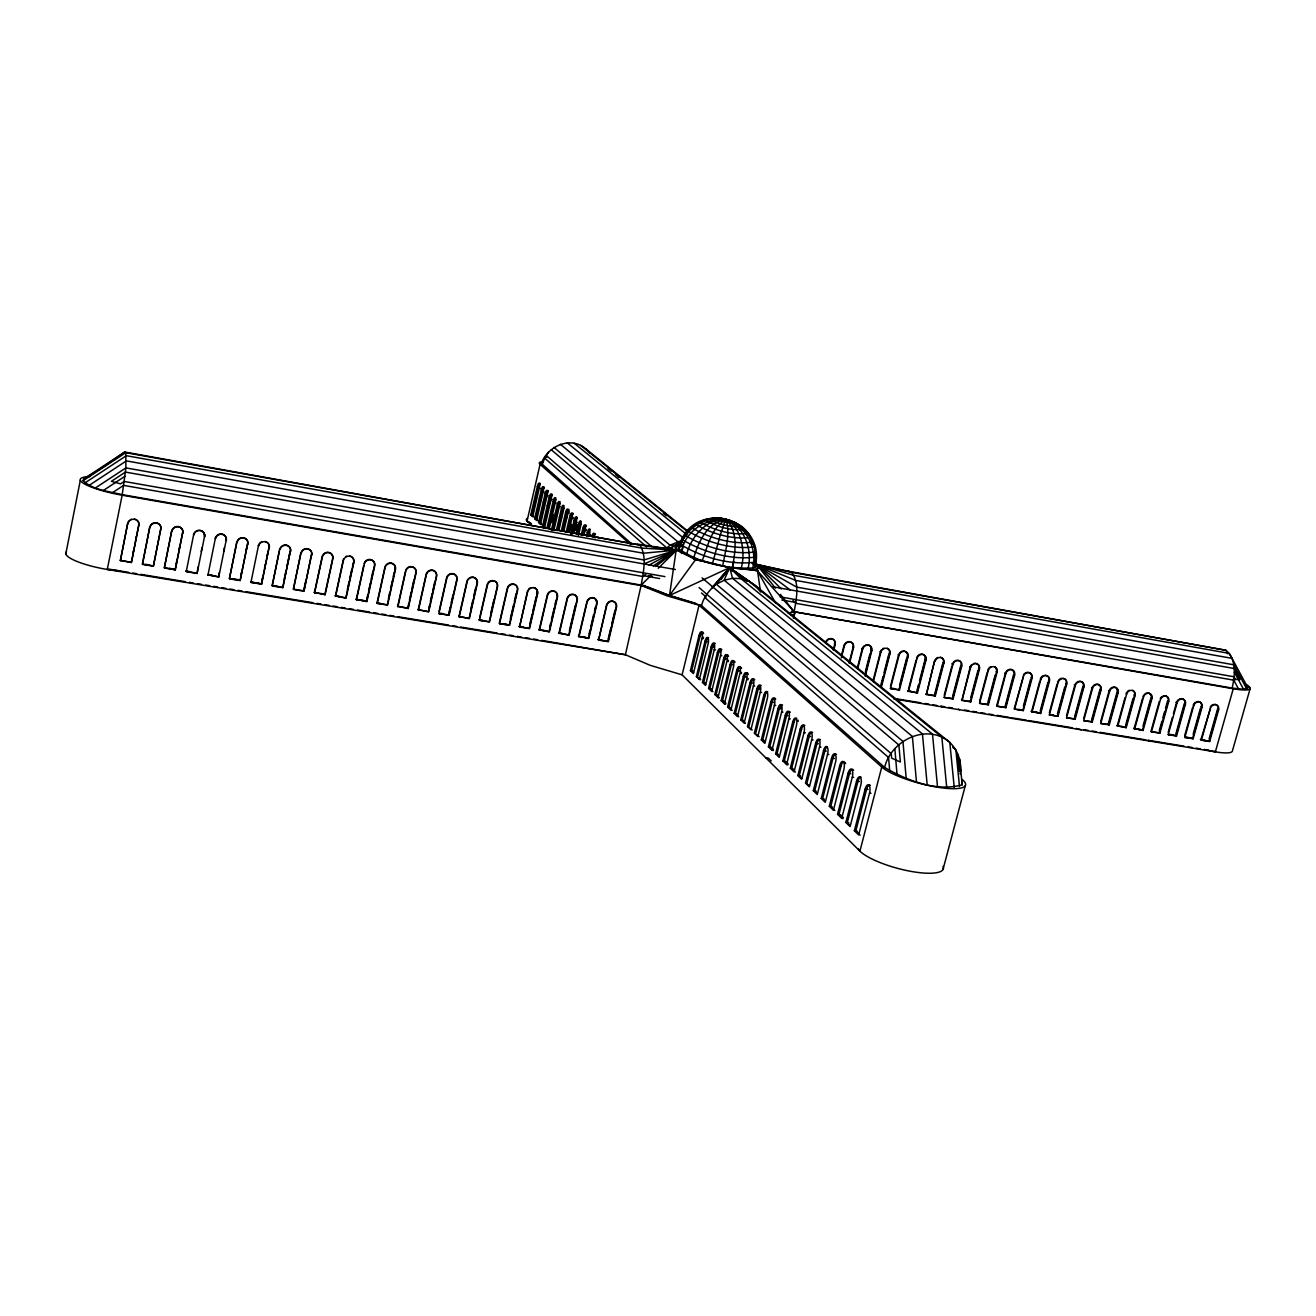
<?xml version="1.0" encoding="UTF-8"?>
<svg xmlns="http://www.w3.org/2000/svg" width="1316" height="1316" viewBox="0 0 1316 1316"><rect width="100%" height="100%" fill="white"/><g stroke="black" fill="none" stroke-linecap="round" stroke-linejoin="round"><path stroke-width="1.5" d="M962.16 782.214L962.21 784.78C936.679 792.133 907.037 780.503 884.648 767.475L701.51 605.607L669.499 595.523L677.049 544.166L683.185 545.104M753.229 562.804L756.667 564.482L788.597 571.292L1225.92 650.285C1236.76 659.3 1235 675.766 1232.121 688.087L1233.257 688.761A33.657 5.527 15.5 0 0 1246.153 684.435M755.039 567.114C767.968 517.451 691.377 496.79 678.809 547.571M754.677 565.206L755.812 555.204L754.282 545.317L751.765 543.294M943.046 866.339A44.563 11.564 15.2 0 1 910.688 871.324A44.563 11.564 15.2 0 1 859.924 851.139L682.116 674.845L650.252 665.337L625.38 654.743L107.27 569.466L122.141 495.194L125.908 467.904L125.777 452.671L124.757 452.013L83.665 478.991L83.089 480.718C93.37 490.194 108.833 491.279 121.911 494.602L645.547 585.85M748.014 568.808C752.785 549.446 744.33 525.446 724.277 518.784M960.104 773.923C962.292 762.523 957.999 750.465 949.79 742.372L755.598 585.768L729.623 567.64L695.588 559.629L692.644 557.803M752.62 568.364C758.296 546.847 744.001 522.452 721.793 518.307C692.496 516.875 733.292 529.18 739.839 526.351L733.9 522.748M741.089 568.496C747.027 549.381 739.016 513.059 712.894 519.228M732.469 567.41C735.266 551.865 738.523 531.73 726.119 519.458C713.042 515.395 699.207 520.544 689.551 529.509M65.8 553.937L80.325 480.225M893.926 698.961L1215.359 751.864L1233.257 688.761L794.14 611.759C796.394 599.043 799.964 583.399 791.541 572.263L788.597 571.292M138.706 524.952L131.485 562.574L120.332 560.419L127.784 523.373A5.642 5.379 -9 0 1 129.05 520.84M120.447 560.731L127.668 523.061M132.817 554.135L133.607 550.236M135.564 540.514L136.354 536.615M160.716 528.703L153.478 566.225L142.49 564.399L149.728 526.828M182.595 532.437L175.341 569.844L164.418 568.035L171.672 530.578M176.245 563.396L177.035 559.514M179.025 549.858L179.815 545.976M197.992 567.015L197.104 573.463L186.23 571.654L193.649 534.625A5.56 5.313 -14.7 0 1 196.018 531.187M201.184 551.585L201.99 547.736M197.104 573.463L204.523 536.484A5.56 5.313 -14.7 0 0 197.318 530.545M207.928 575.256L215.363 538.326A5.527 5.297 -16.7 0 1 221.861 534.016A5.527 5.297 -16.7 0 1 226.188 540.185L218.736 577.05L207.615 574.599M219.213 572.542L218.736 577.05M223.621 551.404L224.411 547.555M247.54 543.541L240.236 580.619L229.494 578.843L236.798 541.715M240.696 576.128L241.502 572.295M245.928 551.207L246.734 547.374M268.793 544.479A5.478 5.248 -20.7 0 1 268.957 547.193L261.637 584.172L250.945 582.396L258.446 545.696A5.494 5.248 -20.7 0 1 262.065 541.633M261.67 581.59L262.476 577.773M264.5 568.216L265.306 564.399M266.934 556.75L267.74 552.934M279.387 551.24L272.099 585.604L282.71 587.364L290.441 551.157A5.461 5.231 -22.8 0 0 286.214 545.054A5.461 5.231 -22.8 0 0 279.798 549.331M290.244 550.845L282.907 587.709L272.28 585.933L279.617 549.019M284.24 578.991L285.95 570.947M286.822 566.933L289.816 552.852M311.415 554.464L304.062 591.213L293.501 589.453L300.838 552.654M304.095 588.548L305.822 580.52M314.606 592.957L322.371 556.898A5.428 5.182 -26.7 0 1 328.753 552.638A5.428 5.182 -26.7 0 1 332.899 558.691L325.118 594.7L314.195 592.299M335.596 596.444L343.41 560.484A5.412 5.165 -28.6 0 1 349.76 556.224A5.412 5.165 -28.6 0 1 353.872 562.277L346.042 598.188L335.169 595.786M347.358 589.535L349.085 581.573M349.957 577.576L351.701 569.614M352.556 565.617L353.872 562.277M722.731 565.633C725.396 550.647 730.545 534.51 726.119 519.458L716.529 517.961L705.787 519.672L705.853 520.527C717.039 526.844 731.202 530.907 743.984 529.427L734.887 522.255L726.119 519.458L715.904 518.224L724.721 522.139L735.693 523.291L743.984 529.427L750.433 537.487L754.578 546.88C732.502 549.775 707.761 542.636 688.548 531.483L688.465 529.97M363.66 565.716L356.258 599.57L366.638 601.297L374.501 565.502A5.379 5.132 -30.4 0 0 370.421 559.497A5.379 5.132 -30.4 0 0 364.088 563.725M356.471 599.915L364.318 564.054A5.396 5.149 -30.4 0 1 370.651 559.81A5.396 5.149 -30.4 0 1 374.731 565.831L366.868 601.642L356.027 599.241M366.851 598.977L367.723 594.996M368.595 591.032L370.339 583.07M371.211 579.106L372.954 571.144M377.018 603.024L384.881 567.278A5.363 5.116 -32.1 0 1 391.181 563.051A5.363 5.116 -32.1 0 1 395.228 569.055L387.348 604.735L377.248 603.353L387.578 605.08L395.474 569.367A5.363 5.116 -32.1 0 0 391.428 563.363A5.363 5.116 -32.1 0 0 385.111 567.607L377.248 603.353M388.434 598.451L389.733 592.513M390.622 588.548L392.365 580.619M393.237 576.655L394.109 572.69M405.558 570.815L397.662 606.446L407.944 608.156L415.856 572.575A5.346 5.099 -33.7 0 0 406.019 569.515M397.893 606.791L405.805 571.128A5.346 5.099 -33.7 0 1 412.089 566.916A5.346 5.099 -33.7 0 1 416.103 572.888L408.19 608.502L397.416 606.117M408.569 603.863L408.19 608.502M409.457 599.915L411.217 592.019M412.089 588.055L413.849 580.159M418.439 610.196L426.384 574.648A5.33 5.067 -35.2 0 1 432.651 570.437A5.33 5.067 -35.2 0 1 436.632 576.408L428.687 611.891L417.945 609.522M428.621 609.259L429.51 605.311M430.381 601.379L432.158 593.5M433.03 589.552L434.806 581.672M439.083 611.282L446.601 577.823A5.313 5.05 -36.6 0 1 452.836 573.628A5.313 5.05 -36.6 0 1 456.784 579.566L448.805 614.95L438.886 613.585L449.069 615.279L457.047 579.895A5.313 5.05 -36.6 0 0 453.099 573.957A5.313 5.05 -36.6 0 0 446.864 578.152L438.886 613.585M448.986 612.647L450.319 606.742M451.207 602.81L452.984 594.964M459.218 616.957L467.213 581.623A5.297 5.017 -37.9 0 1 473.431 577.428A5.297 5.017 -37.9 0 1 477.363 583.366L469.351 618.652L458.692 616.283M471.029 608.173L472.806 600.343M473.694 596.428L475.471 588.581M479.6 618.043L487.183 584.765A5.28 5.001 -39.1 0 1 490.704 580.833M479.435 620.313L487.463 585.077A5.28 5.001 -39.1 0 1 493.665 580.899A5.28 5.001 -39.1 0 1 497.547 586.804L489.519 621.991L479.435 620.313L489.239 621.645L497.267 586.475A5.28 5.001 -39.1 0 0 492.036 580.537M490.736 613.503L493.862 599.833M499.274 623.323L507.318 588.203A5.264 4.968 -40.3 0 1 513.487 584.024A5.264 4.968 -40.3 0 1 517.352 589.913L509.292 624.985L499.554 623.652L509.572 625.33L517.649 590.242A5.264 4.968 -40.3 0 0 513.783 584.353A5.264 4.968 -40.3 0 0 507.614 588.532L499.554 623.652M531.434 525.413L527.058 521.07L540.07 464.334A29.495 4.458 13.2 0 1 543.475 461.653M530.809 514.852L537.339 486.41A4.228 1.135 -79.6 0 1 539.247 483.235A4.228 1.135 -79.6 0 1 539.28 488.203L532.733 516.727L530.809 514.852L533.737 516.908M531.812 515.033L538.343 486.591A4.228 1.135 -79.6 0 1 540.251 483.416M545.762 457.771L546.288 455.5L651.716 546.634M510.345 618.8L513.47 605.163M514.375 601.28L516.168 593.483M534.658 518.603L541.238 489.996A4.261 1.151 -79.7 0 1 543.163 486.805A4.261 1.151 -79.7 0 1 543.195 491.822L536.599 520.494L534.658 518.603L536.665 518.965M540.498 524.311L538.54 522.403L545.169 493.632A4.293 1.151 -79.7 0 1 547.111 490.424A4.293 1.151 -79.7 0 1 547.16 495.474L540.498 524.311L541.518 524.492L539.56 522.584L546.189 493.829A4.293 1.151 -79.7 0 1 548.13 490.621M519.557 626.975L527.65 591.953A5.248 4.951 -41.3 0 1 533.803 587.791A5.248 4.951 -41.3 0 1 537.635 593.648L529.525 628.637L519.557 626.975L527.354 591.624A5.248 4.951 -41.3 0 1 527.831 590.358M544.462 528.177L542.472 526.236L549.15 497.316A4.31 1.168 -79.7 0 1 551.124 494.109A4.31 1.168 -79.7 0 1 551.157 499.175L544.462 528.177L545.482 528.374L543.508 526.433L550.17 497.514A4.31 1.168 -79.7 0 1 552.144 494.29M550.055 502.663L550.812 499.356M546.913 528.193L553.181 501.034A4.343 1.184 -79.7 0 1 555.171 497.81A4.343 1.184 -79.7 0 1 555.22 502.926L549.381 528.21M547.933 528.374L554.217 501.231A4.343 1.184 -79.7 0 1 555.895 497.892M551.749 522.551L553.543 514.77M551.371 530.266L557.26 504.801A4.359 1.201 -79.7 0 1 559.267 501.56A4.359 1.201 -79.7 0 1 559.333 506.709L553.888 530.183M529.838 624.064L532.092 614.358M532.98 610.476L536.122 596.888M552.407 530.463L558.297 504.999A4.359 1.201 -79.7 0 1 559.991 501.659M556.339 530.414L561.389 508.618A4.392 1.217 -79.7 0 1 563.413 505.36A4.392 1.217 -79.7 0 1 563.478 510.542L558.922 530.216M557.375 530.595L562.442 508.815A4.392 1.217 -79.7 0 1 563.807 505.64M561.455 530.249L565.584 512.483A4.425 1.234 -79.7 0 1 567.624 509.21A4.425 1.234 -79.7 0 1 567.69 514.424L564.005 530.266M539.461 630.282L547.588 595.358A5.231 4.919 -42.3 0 1 553.707 591.197A5.231 4.919 -42.3 0 1 557.507 597.053L549.381 631.927L538.869 629.607M562.491 530.43L566.62 512.664A4.409 1.234 -79.7 0 1 568.512 509.308A4.409 1.234 -79.7 0 1 568.956 513.487M566.291 518.784L567.657 512.862A4.409 1.234 -79.7 0 1 567.953 511.792M566.11 532.273L569.812 516.382A4.442 1.25 -79.8 0 1 571.868 513.108A4.442 1.25 -79.8 0 1 571.95 518.356L568.709 532.306M567.163 532.454L570.864 516.579A4.442 1.25 -79.8 0 1 573.167 513.701M570.223 530.496L571.605 524.525M570.831 534.329L574.089 520.346A4.474 1.267 -79.8 0 1 576.178 517.056A4.474 1.267 -79.8 0 1 576.26 522.337L573.628 533.605M549.677 627.37L550.582 623.504M551.486 619.622L554.184 608.008M555.089 604.143L555.994 600.26M571.901 534.51L575.158 520.544A4.474 1.267 -79.8 0 1 576.918 517.122M575.454 530.545L576.852 524.541M576.244 533.77L578.431 524.344A4.507 1.283 -79.8 0 1 580.537 521.037A4.507 1.283 -79.8 0 1 580.619 526.367L578.415 535.809M577.296 533.951L579.501 524.541A4.507 1.283 -79.8 0 1 580.915 521.317M581.211 535.332L582.824 528.407A4.524 1.3 -79.8 0 1 584.946 525.084A4.524 1.3 -79.8 0 1 585.044 530.447L584.156 534.247M559.267 633.572L567.41 598.731A5.231 4.902 -43.3 0 1 573.513 594.602A5.231 4.902 -43.3 0 1 577.28 600.425L569.121 635.2L558.658 632.881L562.59 633.539M582.281 535.53L583.893 528.604A4.524 1.3 -79.8 0 1 586.278 525.693M586.459 536.007L587.281 532.519A4.557 1.316 -79.8 0 1 589.42 529.18A4.557 1.316 -79.8 0 1 589.519 534.592L590.604 534.773M587.528 536.188L588.351 532.7A4.557 1.316 -79.8 0 1 590.177 529.246M569.417 630.66L575.289 605.557M578.958 636.845L587.166 602.119A5.215 4.869 -44.1 0 1 593.253 597.99A5.215 4.869 -44.1 0 1 596.987 603.797L588.811 638.474L578.333 636.154M589.075 633.934L589.979 630.084M590.884 626.235L593.615 614.687M594.519 610.838L595.424 606.989M598.583 640.102L606.791 605.475A5.198 4.853 -44.9 0 1 612.845 601.346A5.198 4.853 -44.9 0 1 616.562 607.137L608.354 641.715L598.583 640.102L606.462 605.146A5.198 4.853 -44.9 0 1 606.923 603.896M608.14 639.115L610.887 627.6M611.792 623.751L614.983 610.328M681.441 553.46L683.234 546.041L679.434 546.814L678.184 548.311C699.01 563.61 728.817 569.351 754.545 567.903L755.516 566.324L751.798 562.82M682.116 674.845L699.076 605.195L701.51 605.607C705.524 589.469 721.727 581.557 729.623 567.64L757.605 570.601L756.124 569.17M690.423 670.683L698.961 635.628A5.28 1.76 -80.4 0 1 701.691 631.993A5.28 1.76 -80.4 0 1 701.987 638.408L693.4 673.578L690.423 670.683L692.858 671.078M702.004 632.173A5.28 1.76 -80.4 0 0 700.194 635.842L691.64 670.88L693.631 672.821M696.394 676.506L705.014 641.221A5.313 1.777 -80.5 0 1 707.778 637.569A5.313 1.777 -80.5 0 1 708.074 644.034L699.405 679.451L700.638 679.665L696.394 676.506L699.405 679.451M697.628 676.704L706.248 641.418A5.313 1.793 -80.5 0 1 708.584 637.586M702.448 682.428L711.15 646.88A5.363 1.81 -80.5 0 1 713.963 643.211A5.363 1.81 -80.5 0 1 714.259 649.742L705.508 685.422L702.448 682.428L704.932 682.823M715.197 643.425A5.363 1.81 -80.5 0 0 712.4 647.094L703.682 682.626L705.738 684.616M732.37 567.64L733.851 561.652M708.6 688.433L717.385 652.637A5.396 1.842 -80.5 0 1 720.23 648.952A5.396 1.842 -80.5 0 1 720.543 655.549L711.709 691.459L708.6 688.433L711.101 688.827M721.842 649.709A5.396 1.842 -80.5 0 0 718.635 652.851L709.85 688.63L712.959 691.673M718.01 697.612L714.851 694.519L723.718 658.477A5.445 1.859 -80.6 0 1 726.58 654.776A5.445 1.859 -80.6 0 1 726.909 661.438L718.01 697.612L719.26 697.809L716.101 694.733L724.968 658.691A5.445 1.875 -80.6 0 1 728.472 656.421M724.392 703.846L721.184 700.721L730.133 664.415A5.478 1.892 -80.6 0 1 733.045 660.698A5.478 1.892 -80.6 0 1 733.39 667.409L724.392 703.846L725.659 704.044L722.451 700.918L731.4 664.613A5.478 1.892 -80.6 0 1 733.851 660.698M727.616 707.005L736.664 670.436A5.527 1.925 -80.7 0 1 739.608 666.702A5.527 1.925 -80.7 0 1 739.954 673.479L730.874 710.179L727.616 707.005L730.166 707.399M734.147 713.371L743.277 676.539A5.56 1.958 -80.7 0 1 746.271 672.805A5.56 1.958 -80.7 0 1 746.633 679.632L737.454 716.611L734.147 713.371L736.713 713.782M740.793 719.852L750.005 682.757A5.609 1.99 -80.8 0 1 753.032 679.007A5.609 1.99 -80.8 0 1 753.41 685.899L744.149 723.142L740.793 719.852L743.375 720.263M747.537 726.432L756.832 689.058A5.659 2.007 -80.8 0 1 759.908 685.291A5.659 2.007 -80.8 0 1 760.303 692.249L750.942 729.771L747.537 726.432L752.242 729.969M748.837 726.646L758.148 689.271A5.659 2.023 -80.8 0 1 761.207 685.504M754.381 733.127L763.774 695.473A5.708 2.04 -80.9 0 1 766.883 691.69A5.708 2.04 -80.9 0 1 767.294 698.714L757.851 736.499L754.381 733.127L759.151 736.713M755.697 733.325L765.09 695.687A5.708 2.056 -80.9 0 1 767.689 691.657M761.339 739.921L770.831 701.971A5.741 2.073 -80.9 0 1 773.972 698.187A5.741 2.073 -80.9 0 1 774.4 705.277L764.859 743.359L761.339 739.921L763.971 740.332M793.449 618.356L794.946 612.401L794.37 614.177L790.719 615.427M771.982 750.301L768.412 746.814L777.986 708.6A5.79 2.106 -81 0 1 781.178 704.784A5.79 2.106 -81 0 1 781.622 711.94L771.982 750.301L773.315 750.515L769.728 747.027L779.319 708.798A5.79 2.122 -81 0 1 782.51 704.998M775.585 753.821L785.274 715.312A5.84 2.155 -81 0 1 788.514 711.495A5.84 2.155 -81 0 1 788.958 718.717L779.22 757.374L775.585 753.821L778.266 754.249M786.59 764.563L782.888 760.961L792.676 722.139A5.889 2.188 -81.1 0 1 795.95 718.306A5.889 2.188 -81.1 0 1 796.427 725.61L786.59 764.563L787.939 764.777L784.237 761.158L794.025 722.352A5.889 2.188 -81.1 0 1 796.772 718.256M790.307 768.199L800.194 729.097A5.938 2.221 -81.1 0 1 803.517 725.231A5.938 2.221 -81.1 0 1 804.01 732.601L794.058 771.867L790.307 768.199L793.022 768.61M804.882 725.445A5.938 2.221 -81.1 0 0 801.559 729.311L791.656 768.412L795.423 772.081M712.565 563.264L720.428 534.493L724.721 522.139L726.86 519.376L726.893 520.626L725.001 520.182M797.858 775.568L807.843 736.154A5.988 2.254 -81.2 0 1 811.215 732.288A5.988 2.254 -81.2 0 1 811.709 739.724L801.674 779.286L797.858 775.568L800.589 775.979M833.258 650.038L834.772 644.133A5.034 4.573 -51 0 0 830.149 638.507M833.686 650.367L835.183 644.462A5.034 4.573 -51 0 0 831.794 638.869A5.034 4.573 -51 0 0 825.971 642.882L825.56 642.553A5.034 4.573 -51 0 1 828.915 638.786M805.524 783.053L815.624 743.326A6.037 2.287 -81.3 0 1 819.045 739.444A6.037 2.287 -81.3 0 1 819.555 746.962L809.406 786.836L805.524 783.053L809.488 785.784M806.889 783.267L816.989 743.54A6.037 2.303 -81.3 0 1 820.411 739.658M841.45 655.533L843.951 645.695M841.368 657.836L844.362 646.024A5.034 4.54 -51.4 0 1 850.169 642.027A5.034 4.54 -51.4 0 1 853.541 647.587L849.527 663.313M813.321 790.669L823.52 750.63A6.087 2.336 -81.3 0 1 826.991 746.731A6.087 2.336 -81.3 0 1 827.534 754.331L817.269 794.519L813.321 790.669L816.085 791.08M849.1 662.968L853.113 647.258A5.034 4.54 -51.4 0 0 844.411 644.478M821.25 798.417L831.564 758.049A6.152 2.369 -81.4 0 1 835.084 754.134A6.152 2.369 -81.4 0 1 835.644 761.816L825.264 802.332L821.25 798.417L824.046 798.828M857.226 668.429L862.243 648.821A5.017 4.524 -51.7 0 1 864.447 645.679M857.654 668.775L862.671 649.15A5.017 4.524 -51.7 0 1 868.461 645.169A5.017 4.524 -51.7 0 1 871.801 650.713L865.254 676.177M829.31 806.28L839.756 765.599A6.202 2.418 -81.5 0 1 843.326 761.684A6.202 2.418 -81.5 0 1 843.885 769.432L833.406 810.278L829.31 806.28L832.123 806.708M844.132 761.602A6.202 2.418 -81.5 0 0 841.154 765.83L830.725 806.494L834.821 810.491M865.402 671.571L869.925 653.953M865.336 673.874L871.357 650.384A5.017 4.524 -51.7 0 0 865.583 645.07M841.681 818.355L837.519 814.291L848.063 773.298A6.251 2.451 -81.6 0 1 851.699 769.35A6.251 2.451 -81.6 0 1 852.291 777.18L841.681 818.355L843.112 818.568L838.95 814.505L849.494 773.512A6.251 2.451 -81.6 0 1 853.607 770.271M873.413 679.319L880.453 651.93A5.001 4.507 -52 0 1 881.671 649.66M873.33 681.622L880.881 652.259A5.001 4.507 -52 0 1 886.655 648.278A5.001 4.507 -52 0 1 889.961 653.822L881.391 687.034L880.519 686.327M881.029 684.386L883.036 676.572M884.039 672.673L888.58 655.088M845.875 822.451L856.535 781.112A6.317 2.5 -81.6 0 1 860.22 777.147A6.317 2.5 -81.6 0 1 860.828 785.076L850.103 826.58L845.875 822.451L848.738 822.862M880.963 686.689L889.517 653.476A5.001 4.507 -52 0 0 887.346 648.311M890.488 686.228L898.565 655.023A4.984 4.474 -52.3 0 1 899.042 653.822M890.422 688.531L899.009 655.368A4.984 4.474 -52.3 0 1 904.75 651.387A4.984 4.474 -52.3 0 1 908.04 656.898L899.437 690.028L890.422 688.531L899.009 689.683L907.596 656.569A4.984 4.474 -52.3 0 0 899.782 652.752M854.38 830.741L865.155 789.057A6.366 2.533 -81.7 0 1 868.889 785.093A6.366 2.533 -81.7 0 1 869.531 793.104L858.674 834.953L854.38 830.741L857.242 831.169M899.568 685.439L906.642 658.181M908.501 689.222L916.084 660.04M908.435 691.525L917.038 658.444A4.984 4.458 -52.6 0 1 922.763 654.48A4.984 4.458 -52.6 0 1 926.02 659.974L917.417 693.006L907.547 690.818L911.133 691.41M917.022 690.374L918.535 684.55M919.555 680.652L925.115 659.3A4.968 4.458 -52.6 0 0 924.671 655.73M926.365 694.503L934.525 661.158L926.365 694.503L935.281 695.983L943.917 663.034A4.968 4.442 -52.8 0 0 940.677 657.539A4.968 4.442 -52.8 0 0 934.985 661.504M942.486 664.284L934.376 695.276L935.281 695.983M944.246 695.177L951.863 666.143M944.181 697.464L952.833 664.547A4.951 4.409 -53.1 0 1 958.525 660.599A4.951 4.409 -53.1 0 1 961.733 666.077L953.064 698.928L944.181 697.464L952.603 698.582L961.256 665.731A4.951 4.409 -53.1 0 0 953.59 661.964M952.652 696.296L960.795 665.386L961.733 666.077M961.93 700.408L970.599 667.59A4.951 4.392 -53.3 0 1 976.258 663.642A4.951 4.392 -53.3 0 1 979.449 669.104L970.764 701.872L961.93 700.408L970.122 667.245A4.935 4.392 -53.3 0 1 971.34 665.008M970.863 697.315L977.985 670.337M979.63 701.05L987.28 672.196M979.581 703.336L988.267 670.601A4.935 4.359 -53.6 0 1 993.925 666.669A4.935 4.359 -53.6 0 1 997.084 672.114L988.382 704.8L979.581 703.336L987.905 704.438L996.59 671.769A4.935 4.359 -53.6 0 0 994.534 666.686M943.013 869.448L965.302 785.668M987.938 702.168L995.093 675.273M996.673 705.902L1005.375 673.266A4.919 4.343 -53.8 0 1 1011.001 669.351A4.919 4.343 -53.8 0 1 1014.143 674.763L1005.424 707.35L997.15 706.248L1005.901 707.695L1014.62 675.108A4.919 4.343 -53.8 0 0 1011.494 669.68A4.919 4.343 -53.8 0 0 1005.852 673.611L997.15 706.248M1014.159 708.798L1023.355 676.589A4.902 4.326 -54 0 1 1028.964 672.69A4.902 4.326 -54 0 1 1032.073 678.085L1023.338 710.591L1014.636 709.143L1022.861 710.245L1031.596 677.74A4.902 4.326 -54 0 0 1026.135 672.591M1014.636 709.143L1023.355 676.589M1023.404 706.067L1030.592 679.319M1039.772 681.145L1031.547 711.676L1040.199 713.124L1048.951 680.717A4.902 4.293 -54.2 0 0 1044.707 675.289M1032.024 712.038L1040.775 679.566A4.902 4.31 -54.2 0 1 1046.368 675.667A4.902 4.31 -54.2 0 1 1049.461 681.046L1040.693 713.469L1031.053 711.331M1040.232 710.87L1047.947 682.28M1049.362 712.647L1057.093 684.09M1049.345 714.917L1058.113 682.527A4.886 4.277 -54.4 0 1 1063.673 678.628A4.886 4.277 -54.4 0 1 1066.733 684.007L1057.965 716.348L1049.345 714.917L1057.472 715.986L1066.24 683.662A4.886 4.277 -54.4 0 0 1063.18 678.299M1057.488 713.733L1064.71 687.116M1066.585 715.509L1074.843 685.126A4.869 4.261 -54.5 0 1 1075.32 683.958M1066.569 717.763L1075.353 685.471A4.869 4.261 -54.5 0 1 1080.913 681.589A4.869 4.261 -54.5 0 1 1083.94 686.936L1075.156 719.194L1066.569 717.763L1074.646 718.832L1083.43 686.607A4.869 4.261 -54.5 0 0 1076.044 682.922M1074.662 716.595L1082.92 686.261L1083.94 686.936M1083.726 718.371L1092 688.071A4.869 4.244 -54.7 0 1 1097.528 684.188A4.869 4.244 -54.7 0 1 1100.554 689.518L1091.737 721.678L1083.71 720.609L1092.247 722.04L1101.064 689.864A4.869 4.244 -54.7 0 0 1098.054 684.534A4.869 4.244 -54.7 0 0 1092.51 688.4L1083.71 720.609M1091.754 719.441L1100.028 689.189L1101.064 689.864M1100.785 721.201L1109.075 690.982A4.853 4.211 -54.9 0 1 1114.586 687.116A4.853 4.211 -54.9 0 1 1117.58 692.43L1108.746 724.507L1100.768 723.455L1109.273 724.853L1118.107 692.775A4.853 4.211 -54.9 0 0 1115.113 687.445A4.853 4.211 -54.9 0 0 1109.585 691.328L1100.768 723.455M1125.015 697.644L1117.235 725.906L1125.69 727.32L1134.524 695.325A4.836 4.195 -55 0 0 1132.615 690.374M1117.745 726.268L1126.595 694.223A4.836 4.195 -55 0 1 1132.089 690.357A4.836 4.195 -55 0 1 1135.05 695.67L1126.2 727.666L1116.708 725.56M1125.69 725.083L1132.961 698.747M1142.453 698.648L1134.112 728.719L1142.535 730.117L1151.385 698.204A4.82 4.178 -55.2 0 0 1144.163 694.585M1134.639 729.064L1143.505 697.118A4.836 4.178 -55.2 0 1 1148.983 693.252A4.836 4.178 -55.2 0 1 1151.928 698.549L1143.061 730.462L1133.586 728.357M1143.045 726.004L1150.332 699.734M1151.451 731.861L1160.334 699.98A4.82 4.162 -55.3 0 1 1165.795 696.148A4.82 4.162 -55.3 0 1 1168.723 701.412L1159.84 733.242L1150.924 731.499L1159.281 701.51M1159.281 730.66L1161.896 721.316M1162.949 717.565L1164.512 711.956M1165.548 708.222L1167.637 700.737L1168.723 701.412M1168.18 732.403L1172.359 717.45M1173.395 713.716L1176.537 702.497M1168.197 734.641L1177.08 702.843A4.803 4.129 -55.4 0 1 1182.525 699.01A4.803 4.129 -55.4 0 1 1185.42 704.274L1176.52 736.022L1168.197 734.641L1175.994 735.66L1184.877 703.928A4.803 4.129 -55.4 0 0 1179.728 698.928M1175.978 733.44L1184.334 703.583L1185.42 704.274M1184.828 735.183L1192.674 707.218M1184.844 737.404L1193.744 705.689A4.803 4.112 -55.6 0 1 1199.172 701.872A4.803 4.112 -55.6 0 1 1202.051 707.103L1193.135 738.769L1184.844 737.404L1192.592 738.424L1201.508 706.774A4.787 4.112 -55.6 0 0 1196.392 701.773M1193.168 734.114L1200.406 708.403M1200.866 739.789L1210.342 708.534A4.787 4.096 -55.7 0 1 1215.754 704.702A4.787 4.096 -55.7 0 1 1218.6 709.933L1209.667 741.517L1201.409 740.151L1209.124 741.171L1218.057 709.587A4.787 4.096 -55.7 0 0 1214.092 704.34M1201.409 740.151L1210.342 708.534M1209.124 738.835L1217.497 709.242L1218.6 709.933M1250.2 688.416L1232.401 750.926A33.509 6.267 15.8 0 1 1215.359 751.864L1204.206 749.495L1208.22 750.153M693.861 557.507C698.467 541.32 709.489 518.159 729.377 520.083L730.577 521.646M686.639 554.53C691.196 535.184 710.163 514.309 731.647 520.823M681.524 551.749C687.051 519.721 733.111 506.989 750.202 536.237L750.433 537.487C732.37 539.708 712.269 533.901 696.509 524.903L696.411 523.669M702.333 560.386C707.876 545.877 711.43 527.42 726.119 519.458L735.693 523.291L726.119 519.458L715.953 518.668L705.853 520.527L696.509 524.903L688.548 531.483L682.527 539.84L678.859 549.381M631.384 543.64L541.337 463.429C547.686 445.811 571.259 435.53 586.262 449.217L688.202 531.417M546.288 455.5L545.219 457.294L547.242 456.636M548.607 452.145L541.337 463.429M954.248 787.494L949.79 742.372C927.319 722.533 890.8 740.266 884.648 767.475L881.753 767.031L699.076 605.195L666.998 595.852L641.863 585.735L122.141 495.194A39.266 7.37 11.2 0 1 84.438 483.91A39.266 7.37 11.2 0 1 89.702 476.573M98.322 470.174L124.757 452.013L639.971 545.038C647.209 556.948 643.31 572.18 641.188 585.094L669.499 595.523L695.588 559.629L702.448 561.044M721.069 579.205L729.623 567.64L757.506 570.256M712.532 587.989L729.623 567.64L755.598 585.768L760.812 592.068M713.042 587.166L729.623 567.64L746.781 581.08M712.367 587.101L729.623 567.64L732.617 570.206M651.124 575.289L641.188 585.094L625.38 654.743L541.699 640.382M658.214 568.298L676.671 550.088L695.588 559.629M791.344 611.266L1232.121 688.087L1243.521 689.255L1247.881 687.774L1229.374 653.41L793.959 575.372L756.667 564.482L753.525 562.557M664.794 549.808L670.058 545.202L681.441 540.547M646.09 573.973L642.866 576.49L123.589 485.374L112.452 492.71M655.746 566.439L676.671 550.088L697.2 559.465L729.623 567.64L732.617 570.42M653.295 565.995L676.671 550.088L674.943 547.736L676.095 546.041L681.918 545.12M94.982 472.362L83.665 478.991M83.089 480.718L125.777 452.671L639.971 545.038L676.671 550.088L649.018 565.09M84.981 482.873L126.336 455.698L641.994 548.13L676.671 550.088L643.919 563.939M89.208 485.324L126.385 460.896L643.376 553.23L676.671 550.088L637.421 544.133M95.509 487.891L125.908 467.904L644.001 559.974L676.671 550.088L662.639 548.542M103.438 490.424L124.971 476.26M666.636 549.907L677.049 544.166L679.796 544.479M647.242 586.673L669.499 595.523L729.623 567.64L740.99 578.645L932.501 734.131L937.469 786.376M681.885 542.291L680.635 542.85L680.701 544.61C702.333 557.474 730.627 565.666 755.598 562.047L755.252 560.221M684.896 537.06L682.461 538.112L682.527 539.84C703.846 552.407 731.581 560.435 756.141 556.997L754.413 554.069M687.758 533.046L685.455 534.049L685.537 535.661C705.804 547.522 732.041 555.105 755.368 551.947L755.055 550.269M694.404 525.989L692.446 526.828L692.529 528.193C710.015 538.26 732.436 544.725 752.505 542.192L751.107 539.856M788.3 613.437L794.14 611.759L780.388 594.421M677.049 544.166L678.02 545.597M672.772 550.943L676.671 550.088L672.575 549.989M672.706 550.746L676.671 550.088L672.624 550.22M672.673 550.433L676.671 550.088M698.171 522.929L701.609 522.699M702.58 521.037L704.044 520.939M794.14 611.759L757.309 570.683L751.156 569.762M672.838 547.867L666.899 547.982L551.305 449.792M1233.306 679.27L1240.034 679.632L1234.046 668.495L772.656 586.755M676.144 545.581L670.058 545.202L554.003 447.44M709.423 518.998L711.166 519.113M120.546 571.029L107.27 569.466A39.069 8.357 10.9 0 1 66.474 551.848M654.611 547.67L658.625 548.098M837.519 814.291L840.365 814.719L843.145 817.417M865.155 789.057L868.034 789.501M869.531 793.104L870.962 793.318M848.063 773.298L850.909 773.726M852.291 777.18L853.706 777.394M856.535 781.112L859.397 781.54M831.564 758.049L834.36 758.493M839.756 765.599L841.154 765.83M765.665 757.687L768.314 758.082L771.192 760.928M782.888 760.961L785.586 761.372L788.054 763.774M815.624 743.326L818.371 743.754M819.555 746.962L820.937 747.175M823.52 750.63L826.3 751.058M827.534 754.331L828.915 754.545M768.412 746.814L771.061 747.225L773.446 749.561M800.194 729.097L801.559 729.311M804.01 732.601L805.359 732.815M807.843 736.154L810.574 736.582M811.709 739.724L813.091 739.937M785.274 715.312L787.955 715.74M788.958 718.717L790.307 718.931M792.676 722.139L794.025 722.352M770.831 701.971L773.463 702.399M714.851 694.519L717.352 694.93M774.4 705.277L775.716 705.491M777.986 708.6L779.319 708.798M721.184 700.721L723.718 701.115L725.856 703.205M781.622 711.94L782.954 712.153M750.005 682.757L752.587 683.168M753.41 685.899L754.71 686.113M756.832 689.058L758.148 689.271M760.303 692.249L761.602 692.463M763.774 695.473L765.09 695.687M736.664 670.436L739.214 670.847M108.981 569.121L128.639 572.361M132.686 573.019L136.749 573.694M140.796 574.352L185.342 581.688M189.389 582.363L193.436 583.021M197.482 583.695L201.529 584.37M205.592 585.028L209.639 585.702M213.686 586.36L217.732 587.035M221.779 587.693L225.826 588.367M229.889 589.025L233.935 589.7M237.982 590.358L242.029 591.032M246.076 591.69L312.895 602.695M316.942 603.37L321.005 604.044M325.052 604.702L329.099 605.376M333.145 606.034L337.192 606.709M341.239 607.367L345.302 608.041M349.349 608.699L353.395 609.374M357.442 610.032L369.599 612.039M373.645 612.713L377.692 613.371M381.739 614.046L385.785 614.704M389.832 615.378L393.895 616.036M397.942 616.711L448.559 625.051M452.605 625.709L456.652 626.383M460.715 627.041L497.152 633.045M501.199 633.72L505.245 634.378M509.308 635.052L513.355 635.71M517.402 636.385L521.449 637.043M525.495 637.717L529.542 638.375M533.605 639.05L537.652 639.724M895.045 698.582L920.887 702.826M924.868 703.484L928.849 704.142M932.83 704.8L936.795 705.458M944.723 706.758L940.775 706.116L941.697 706.824M948.655 707.399L952.603 708.057M964.595 710.031L968.642 710.689M972.688 711.364L976.735 712.038M980.782 712.696L984.845 713.371M988.892 714.029L992.938 714.703M996.985 715.361L1009.142 717.368M1013.09 718.026L1026.628 720.247M1072.227 727.764L1028.553 720.559L1029.523 721.283M1076.208 728.406L1081.193 729.788M1084.154 729.722L1088.135 730.38M1092.115 731.038L1096.096 731.696M1100.077 732.338L1145.874 739.888M1184.087 746.172L1147.865 740.217L1148.917 740.924M1188.101 746.846L1192.132 747.504M1196.162 748.162L1200.176 748.837M743.277 676.539L745.843 676.967M717.385 652.637L718.635 652.851M720.543 655.549L721.793 655.763M723.718 658.477L726.235 658.888M145.895 564.35L149.563 564.959M169.6 568.282L175.341 569.844M185.934 570.996L189.553 571.605M209.425 574.895L213.011 575.487M232.751 578.777L238.114 579.665M250.599 581.738L254.153 582.33M257.722 582.922L261.637 584.172M273.679 585.571L277.215 586.163M321.203 593.45L325.118 594.7M336.912 596.066L340.4 596.641M361.226 600.112L364.696 600.672M376.787 602.695L380.225 603.254M440.07 613.19L443.459 613.766M478.892 619.639L482.923 620.313M502.992 623.652L507.005 624.31M518.981 626.301L522.962 626.959M542.834 630.265L546.798 630.923M582.264 636.812L586.196 637.454M597.941 639.411L601.84 640.053M891.36 688.136L894.962 688.729M1018.897 709.308L1023.338 710.591M1034.524 711.907L1037.979 712.482M1050.069 714.489L1053.524 715.065M1121.775 726.399L1126.2 727.666M1136.958 728.916L1140.33 729.475M1168.789 734.196L1173.79 735.035M1185.42 736.96L1188.726 737.519M1200.324 739.444L1205.275 740.266M120.332 560.419L131.37 562.245L138.838 525.249A5.642 5.379 -9 0 0 134.38 519.014M186.099 571.325L196.956 573.134M207.78 574.928L218.571 576.721M519.277 626.646L529.229 628.291L537.323 593.319A5.248 4.951 -41.3 0 0 533.506 587.462M598.27 639.757L608.025 641.369L616.217 606.808A5.198 4.853 -44.9 0 0 607.696 602.777M907.991 691.18L916.956 692.66L925.576 659.629A4.984 4.458 -52.6 0 0 922.319 654.134A4.984 4.458 -52.6 0 0 916.594 658.099L917.038 658.444M925.905 694.141L934.837 695.621L943.457 662.688A4.968 4.425 -52.8 0 0 940.233 657.21M961.47 700.046L970.303 701.51L978.972 668.758A4.935 4.392 -53.3 0 0 973.412 663.56M1150.924 731.499L1159.297 732.897L1168.18 701.083A4.82 4.145 -55.3 0 0 1162.999 696.049M730.133 664.415L732.667 664.827M698.961 635.628L700.194 635.842M701.987 638.408L703.205 638.622A5.28 1.76 -80.4 0 0 703.468 637.273M705.014 641.221L707.482 641.632M711.15 646.88L712.4 647.094M714.259 649.742L715.509 649.956M648.311 575.651L652.358 576.359M643.458 575.701L659.645 578.547M781.836 599.997L796.015 602.481M675.421 569.532L125.448 472.082L111.399 481.311L120.513 483.877L124.181 481.459L664.975 576.622M780.174 596.888L1234.03 676.769L1235.592 679.681M693.927 558.872L698.187 560.287M1232.056 658.362L795.703 580.422L756.667 564.482L760.335 590.588M676.786 544.561L679.977 545.137L679.023 544.347M582.824 528.407L584.962 528.785M585.044 530.447L586.114 530.644A4.524 1.3 -79.8 0 0 586.344 529.476M538.54 522.403L540.563 522.765M527.058 521.07L531.384 523.735L527.058 521.07A29.38 5.067 13.1 0 1 527.486 518.471M587.281 532.519L589.42 532.898M542.472 526.236L544.511 526.614M561.389 508.618L562.442 508.815M565.584 512.483L567.657 512.862M555.319 513.191L557.392 513.569M569.812 516.382L571.901 516.777M571.95 518.356L573.003 518.553A4.442 1.25 -79.8 0 0 573.217 517.418M559.448 517.056L561.521 517.435M574.089 520.346L576.211 520.725M576.26 522.337L577.313 522.534M578.431 524.344L579.501 524.541M545.169 493.632L547.193 494.01M547.16 495.474L548.18 495.655M549.15 497.316L551.19 497.695M551.157 499.175L552.194 499.356M539.346 498.205L541.37 498.55M553.181 501.034L554.217 501.231M555.22 502.926L556.257 503.107M543.278 501.873L545.301 502.235M557.26 504.801L558.297 504.999M559.333 506.709L560.353 506.907M547.242 505.607L549.282 505.953M537.339 486.41L539.346 486.788M539.28 488.203L540.284 488.384M541.238 489.996L543.261 490.375M543.195 491.822L544.215 492.003M683.251 542.685L677.444 541.435L560.369 444.265M695.605 603.271L669.499 595.523M768.133 567.69L756.667 564.482L775.404 588.12M737.963 525.364L739.773 526.087M762.096 566.9L756.667 564.482L758.707 566.883L757.917 568.66L754.298 569.68L755.351 570.519M743.688 530.2L747.208 533.457C731.795 535.299 714.654 530.364 701.181 522.715L701.099 521.679M1200.949 706.429L1202.051 707.103M1193.744 705.689L1193.201 705.343A4.787 4.112 -55.6 0 1 1195.323 702.349M1175.994 702.152L1177.08 702.843M1150.858 697.858L1151.928 698.549M1143.505 697.118L1142.962 696.773A4.82 4.178 -55.2 0 1 1143.439 695.605M1208.565 740.809L1209.667 741.517M1133.997 694.98L1135.05 695.67M1214.257 751.156L1215.359 751.864M1126.595 694.223L1126.068 693.877A4.836 4.195 -55 0 1 1126.529 692.726M1192.049 738.062L1193.135 738.769M1118.107 692.775L1117.054 692.084L1108.236 724.145L1109.273 724.853M1108.549 690.637L1109.585 691.328M1175.451 735.315L1176.52 736.022M1091.49 687.725L1092.51 688.4M1158.771 732.535L1159.84 733.242M1142.008 729.755L1143.061 730.462M1074.333 684.797L1075.353 685.471M1065.73 683.317L1066.733 684.007M1058.113 682.527L1057.603 682.182A4.886 4.277 -54.4 0 1 1058.08 681.014M1048.457 680.372L1049.461 681.046M1040.775 679.566L1040.282 679.237A4.902 4.293 -54.2 0 1 1043.539 675.585M1031.102 677.411L1032.073 678.085M1091.227 721.316L1092.247 722.04M1014.62 675.108L1013.649 674.417L1004.947 706.988L1005.901 707.695M1074.136 718.487L1075.156 719.194M1004.898 672.92L1005.852 673.611M996.113 671.423L997.084 672.114M1056.962 715.641L1057.965 716.348M988.267 670.601L987.79 670.272A4.935 4.359 -53.6 0 1 991.08 666.587M978.495 668.413L979.449 669.104M1039.706 712.762L1040.693 713.469M969.662 666.899L970.599 667.59M951.912 663.873L952.833 664.547M942.996 662.359L943.917 663.034M1011.165 717.697L1012.119 718.421M987.428 704.093L988.382 704.8M925.115 659.3L926.02 659.974M969.843 701.165L970.764 701.872M907.152 656.223L908.04 656.898M790.258 590.045L756.667 564.482L791.541 572.263L1225.92 650.285L1227.844 653.838M898.121 654.694L899.009 655.368M952.142 698.237L953.064 698.928M889.09 653.147L889.961 653.822M958.525 709.028L959.446 709.735M880.009 651.601L880.881 652.259M870.929 650.038L871.801 650.713M861.815 648.475L862.671 649.15M916.512 692.315L917.417 693.006M852.686 646.929L853.541 647.587M843.523 645.366L844.362 646.024M898.565 689.337L899.437 690.028M834.344 643.787L835.183 644.462M580.652 445.384L688.235 532.256M608.008 468.48L611.167 471.029M615.904 474.862L619.079 477.428M663.313 513.207L666.472 515.757M952.652 747.225L955.844 749.807L959.512 786.59M574.154 443.196L687.051 534.855M567.245 442.818L683.843 538.376M959.413 767.853L960.762 770.37L959.43 771.242L957.735 754.331M702.119 577.889L898.877 745.02L900.358 762.03L891.639 758.131L891.261 753.69L699.076 587.561M701.51 593.006L706.149 597.053M646.584 546.864L544.544 458.034L542.077 464.712L540.07 464.334L630.677 544.594M704.636 597.382L888.58 757.506L889.731 771.028M537.602 520.675L535.661 518.784L542.241 490.194A4.261 1.151 -79.7 0 1 544.166 487.002M732.157 710.377L728.899 707.202L737.931 670.634A5.527 1.925 -80.7 0 1 740.415 666.702M738.753 716.809L735.43 713.585L744.56 676.753A5.56 1.958 -80.7 0 1 747.077 672.805M745.448 723.339L742.076 720.066L751.304 682.971A5.609 1.99 -80.8 0 1 754.726 679.796M765.007 742.405L762.655 740.118L772.147 702.185A5.741 2.089 -80.9 0 1 775.716 698.993M779.352 756.404L776.917 754.035L786.606 715.526A5.84 2.155 -81 0 1 790.274 712.334M801.773 778.25L799.223 775.766L809.208 736.368A5.988 2.254 -81.2 0 1 811.413 732.37M817.335 793.449L814.703 790.867L824.918 750.844A6.087 2.336 -81.3 0 1 827.188 746.797M825.329 801.23L822.648 798.615L832.962 758.279A6.152 2.369 -81.4 0 1 836.482 754.348M850.12 825.412L847.307 822.665L857.966 781.326A6.317 2.5 -81.6 0 1 861.042 777.065M860.121 835.167L855.811 830.955L866.602 789.287A6.366 2.55 -81.7 0 1 870.32 785.307M781.309 588.943L756.667 564.482L796.624 587.101L1233.75 664.777L1246.696 688.827M792.923 600.441L795.818 603.32L1233.783 680.175L1238.553 688.992M537.635 593.648L537.027 593.006A5.248 4.935 -41.3 0 0 536.944 590.39M732.272 570.634L729.623 567.64L724.178 580.224L716.381 584.238L902.94 741.401L906.198 778.381M586.262 449.217L589.535 453.115M395.474 569.367L394.997 568.726A5.363 5.116 -32 0 0 394.866 566.061M731.943 570.897L729.623 567.64L732.584 578.316L922.45 733.917L927.138 784.418M858.229 848.688L859.924 851.139L881.753 767.031A44.826 10.215 15 0 0 938.44 787.363A44.826 10.215 15 0 0 962.243 779.5M258.265 545.367L258.61 546.008A5.494 5.248 -20.8 0 1 265.075 541.715A5.494 5.248 -20.8 0 1 269.319 547.834M757.309 570.683L775.42 602.679M1246.992 686.146L1247.881 687.774M1234.342 672.213L1243.521 689.255M250.945 582.396L261.456 583.843L269.138 547.522A5.494 5.248 -20.7 0 0 264.894 541.402M226.023 539.873L226.352 540.498A5.544 5.297 -16.7 0 0 222.026 534.329A5.544 5.297 -16.7 0 0 215.528 538.639L215.215 538.014M193.501 534.312L193.814 534.938A5.56 5.313 -14.7 0 1 200.328 530.611A5.56 5.313 -14.7 0 1 204.687 536.796L204.375 536.171A5.56 5.313 -14.6 0 0 204.194 533.424M959.594 758.822L962.21 784.78M946.714 787.429L941.828 737.026L748.853 581.195L740.99 578.645L732.584 578.316L724.178 580.224L912.366 736.401L916.462 781.688M894.814 748.607L897.068 774.746M580.553 524.739A4.491 1.283 -79.8 0 1 580.85 523.653M585.62 526.762A4.524 1.3 -79.8 0 1 586.393 525.545M798.055 720.132A5.889 2.188 -81.1 0 1 798.22 721.365M1177.014 701.346A4.803 4.129 -55.4 0 1 1178.659 699.503M572.542 514.77A4.442 1.25 -79.8 0 1 573.299 513.569M279.995 549.66A5.461 5.231 -22.8 0 1 286.411 545.367A5.461 5.231 -22.8 0 1 290.622 551.47M468.2 578.892A5.297 5.017 -37.9 0 1 477.083 583.037L469.072 618.306L458.955 616.628L466.95 581.31A5.297 5.017 -37.9 0 1 467.41 580.027M349.546 555.911A5.412 5.165 -28.6 0 1 353.659 561.948L345.828 597.842L335.383 596.115L343.18 560.172A5.412 5.165 -28.6 0 1 343.657 558.856M345.516 556.783A5.412 5.165 -28.6 0 1 346.766 556.158M528.604 589.223A5.248 4.951 -41.3 0 1 530.858 587.709M591.789 536.665A4.59 1.332 -79.9 0 1 593.796 533.227A4.59 1.332 -79.9 0 1 594.289 537.602M543.853 488.45A4.261 1.151 -79.7 0 1 544.215 487.743M595.029 533.523A4.59 1.332 -79.9 0 1 595.457 534.625M595.506 536.615A4.59 1.332 -79.9 0 1 595.375 537.783M592.858 536.862A4.59 1.332 -79.9 0 1 594.322 533.589M597.826 537.586A4.622 1.349 -79.9 0 1 598.533 537.537M759.447 689.485A5.659 2.023 -80.8 0 1 759.842 688.153M713.634 647.291A5.363 1.81 -80.5 0 1 714.012 646.024M720.263 651.782A5.396 1.842 -80.5 0 1 720.724 650.68M547.472 492.974A4.277 1.168 -79.7 0 1 548.163 491.361M780.651 709.011A5.79 2.122 -81 0 1 781.062 707.663M728.455 660.254A5.445 1.875 -80.6 0 1 728.176 661.635M702.925 632.206A5.28 1.76 -80.4 0 1 703.517 633.572M845.217 762.589A6.202 2.418 -81.5 0 1 845.563 763.625M812.038 732.222A5.988 2.254 -81.2 0 1 812.581 732.502M701.79 634.789A5.28 1.76 -80.4 0 1 702.234 633.72M734.69 661.471A5.478 1.892 -80.6 0 1 734.953 662.359M747.554 673.019A5.56 1.958 -80.7 0 1 748.212 674.499M748.195 678.431A5.56 1.958 -80.7 0 1 747.916 679.846M1058.804 679.977A4.886 4.277 -54.4 0 1 1062.012 678.266M995.718 667.903A4.935 4.359 -53.6 0 1 996.146 668.989M870.929 647.554A5.017 4.524 -51.7 0 1 871.093 648.788M952.373 664.218A4.951 4.409 -53.1 0 1 952.85 663.017M576.852 518.718A4.474 1.267 -79.8 0 1 577.231 517.994M539.955 484.864A4.228 1.135 -79.6 0 1 540.3 484.173M1023.338 675.075A4.902 4.326 -54 0 1 1025.032 673.183M935.002 659.974A4.968 4.425 -52.8 0 1 935.742 658.905M936.712 658.049A4.968 4.425 -52.8 0 1 937.831 657.457M1127.269 691.69A4.836 4.195 -55 0 1 1129.276 690.275M1013.254 670.913A4.919 4.343 -53.8 0 1 1013.682 671.999M882.641 648.788A5.001 4.507 -52 0 1 883.776 648.196M1160.268 698.483A4.82 4.145 -55.3 0 1 1161.929 696.625M905.951 651.733A4.984 4.474 -52.3 0 1 907.152 653.756M1210.259 707.037A4.787 4.096 -55.7 0 1 1212.957 704.619M1149.855 693.548A4.82 4.178 -55.2 0 1 1150.924 695.49M1116.708 688.63A4.853 4.211 -54.9 0 1 1117.235 690.884M596.263 600.557A5.198 4.869 -44.1 0 1 596.477 601.823M301.232 553.279A5.445 5.215 -24.8 0 1 307.648 549.002A5.445 5.215 -24.8 0 1 311.826 555.089M559.333 505.18A4.359 1.201 -79.7 0 1 559.958 503.222M741.27 667.492A5.527 1.925 -80.7 0 1 741.533 668.38M741.517 672.279A5.527 1.925 -80.7 0 1 741.237 673.693M237.127 542.34A5.511 5.28 -18.7 0 1 243.608 538.03A5.511 5.28 -18.7 0 1 247.885 544.166M149.991 527.453A5.609 5.363 -10.8 0 1 156.555 523.094A5.609 5.363 -10.8 0 1 160.98 529.328M154.975 522.732A5.609 5.363 -10.8 0 1 160.848 529.016L153.347 565.896L142.375 564.07L149.859 527.14A5.609 5.363 -10.8 0 1 153.528 523.028M171.952 531.203A5.593 5.346 -12.7 0 1 178.499 526.861A5.593 5.346 -12.7 0 1 182.891 533.062M556.816 593.779A5.231 4.919 -42.3 0 1 557.03 595.079M550.762 591.114A5.231 4.919 -42.3 0 1 557.194 596.724L549.068 631.581L539.165 629.936L547.275 595.029A5.231 4.919 -42.3 0 1 549.562 591.739M323.44 554.118A5.428 5.182 -26.7 0 1 332.685 558.379L324.904 594.371L314.409 592.628L322.173 556.569A5.428 5.182 -26.7 0 1 322.634 555.27M576.572 597.168A5.215 4.886 -43.2 0 1 576.786 598.451M555.516 500.376A4.343 1.184 -79.7 0 1 555.862 499.455M563.478 508.996A4.392 1.217 -79.7 0 1 563.758 507.943M551.486 496.658A4.31 1.168 -79.7 0 1 552.161 495.046M127.899 523.669A5.642 5.379 -9 0 1 134.495 519.31A5.642 5.379 -9 0 1 138.953 525.561M130.152 519.902A5.642 5.379 -9 0 1 131.468 519.244M171.804 530.891L164.286 567.706L175.192 569.515L182.743 532.75A5.577 5.33 -12.7 0 0 178.351 526.548A5.577 5.33 -12.7 0 0 171.804 530.891M236.962 542.028L229.329 578.514L240.071 580.29L247.721 543.853A5.511 5.28 -18.7 0 0 243.427 537.718A5.511 5.28 -18.7 0 0 236.962 542.028M301.035 552.967L293.304 589.124L303.864 590.884L311.629 554.776A5.445 5.215 -24.8 0 0 307.434 548.69A5.445 5.215 -24.8 0 0 301.035 552.967M426.137 574.335L418.208 609.867L428.44 611.562L436.386 576.079A5.33 5.067 -35.2 0 0 432.405 570.124A5.33 5.067 -35.2 0 0 426.137 574.335M567.097 598.418L558.955 633.226L568.808 634.871L576.967 600.096A5.215 4.902 -43.2 0 0 573.2 594.273A5.215 4.902 -43.2 0 0 567.097 598.418M586.837 601.79L578.678 636.5L588.482 638.128L596.658 603.468A5.215 4.869 -44.1 0 0 592.924 597.661A5.215 4.869 -44.1 0 0 586.837 601.79"/></g></svg>
